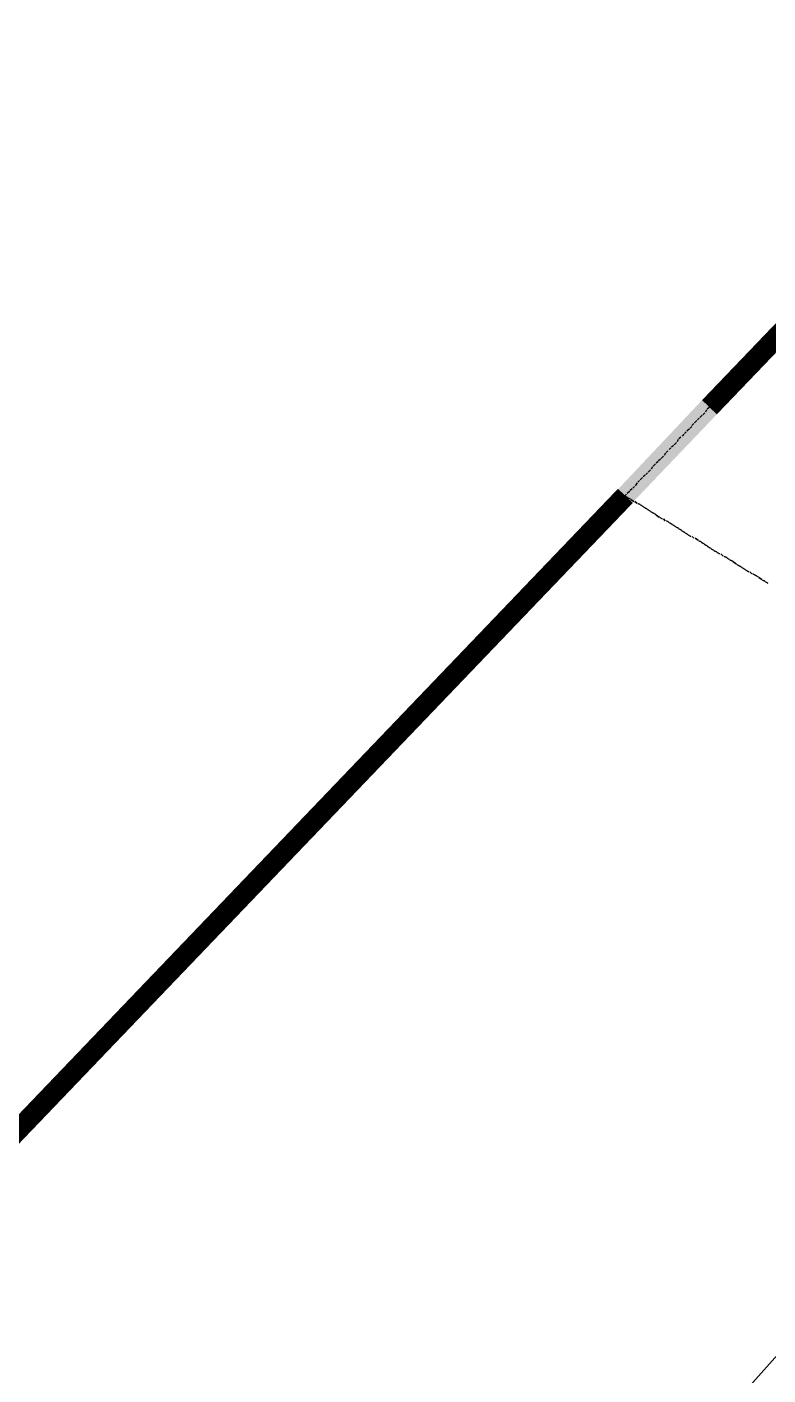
# Model space of a CAD drawing. Header units: metres. Extents: x 2687650.8 to 2687727.1, y 1234407.3 to 1234484.3.
# Drawn here: x 2687676.104 to 2687677.942, y 1234440.311 to 1234443.655 of the extents above; entities that cross this region are included whole.
import ezdxf

# ---------------------------------------------------------------- set-up
doc = ezdxf.new("R2010")
doc.units = ezdxf.units.M
for name, color, linetype, true_color in [('PDF_3D_Kurven-Nebenhoehen', 7, 'Continuous', 0xdda500), ('PDF_AV_01225-Bobe-ueb-befestigte', 7, 'Continuous', 0xfdfdfd), ('PDF_AV_01234-Bobe-Gartenanlage', 7, 'Continuous', 0xfdfdfd)]:
    doc.layers.add(name, color=color, linetype=linetype, true_color=true_color)
doc.layers.add('PDF_AV_01211-Bobe-Gebaeude', color=7, linetype='Continuous')

# ---------------------------------------------------------------- blocks, each defined once
blk = doc.blocks.new('A$C1c84ec86')
at = {"layer": 'PDF_AV_01211-Bobe-Gebaeude', "transparency": 33554559}
blk.add_hatch(color=256, dxfattribs=at).paths.add_polyline_path([(2641.22, 1178.79), (2646.09, 1179), (2644.82, 1209.27), (2639.74, 1209.06)])
at = {"layer": 'PDF_3D_Kurven-Nebenhoehen', "lineweight": 25}
blk.add_lwpolyline([(2826.43, 1018.35), (2822.84, 1065.76), (2821.57, 1091.16), (2823.05, 1116.98), (2826.01, 1151.91), (2829.19, 1176.04), (2835.75, 1196.57), (2845.49, 1224.09), (2853.32, 1244.41), (2860.51, 1263.67), (2873, 1295.85), (2886.55, 1329.08), (2896.92, 1351.73), (2915.34, 1379.03), (2946.45, 1422.43)], dxfattribs=at)
at = {"layer": 'PDF_AV_01211-Bobe-Gebaeude', "lineweight": 0, "const_width": 5.09}
blk.add_lwpolyline([(2642.28, 1209.17), (2629.9, 1514.08), (2219.05, 1482.01), (2230.69, 1192.23), (1979.96, 1181.97), (1981.02, 1154.03), (1996.16, 1154.66), (2019.86, 526), (2669.48, 547.91), (2667.89, 588.13), (2643.66, 1178.9)], dxfattribs=at)
at = {"layer": 'PDF_AV_01211-Bobe-Gebaeude', "lineweight": 35}
blk.add_lwpolyline([(2643.55, 1178.79), (2643.55, 1178.79)], dxfattribs=at)
at = {"layer": 'PDF_AV_01225-Bobe-ueb-befestigte', "lineweight": 25}
for points in [[(2674.88, 1187.05), (2674.03, 1186.84)], [(2675.73, 1187.26), (2675.09, 1187.05)], [(2676.57, 1187.47), (2675.94, 1187.26)], [(2677.42, 1187.68), (2676.78, 1187.47)], [(2678.48, 1187.89), (2677.63, 1187.68)], [(2679.32, 1188.11), (2678.69, 1188.11)], [(2680.17, 1188.53), (2679.54, 1188.32)], [(2681.02, 1188.74), (2680.38, 1188.53)], [(2682.08, 1188.95), (2681.23, 1188.74)], [(2682.92, 1189.16), (2682.29, 1188.95)], [(2683.77, 1189.38), (2683.13, 1189.16)], [(2662.18, 1183.66), (2661.54, 1183.45)], [(2663.03, 1183.87), (2662.39, 1183.87)], [(2664.08, 1184.3), (2663.24, 1184.08)], [(2664.93, 1184.51), (2664.3, 1184.3)], [(2665.78, 1184.72), (2665.14, 1184.51)], [(2666.62, 1184.93), (2665.99, 1184.72)], [(2667.68, 1185.14), (2666.84, 1184.93)], [(2668.53, 1185.35), (2667.89, 1185.14)], [(2669.38, 1185.57), (2668.74, 1185.35)], [(2670.22, 1185.78), (2669.59, 1185.57)], [(2671.28, 1185.99), (2670.43, 1185.99)], [(2672.13, 1186.41), (2671.49, 1186.2)], [(2672.97, 1186.62), (2672.34, 1186.41)], [(2673.82, 1186.84), (2673.19, 1186.62)], [(2649.69, 1180.49), (2648.84, 1180.27)], [(2650.54, 1180.7), (2649.9, 1180.49)], [(2651.38, 1180.91), (2650.75, 1180.7)], [(2652.23, 1181.12), (2651.6, 1180.91)], [(2653.29, 1181.33), (2652.44, 1181.12)], [(2654.14, 1181.54), (2653.5, 1181.33)], [(2654.98, 1181.76), (2654.35, 1181.76)], [(2655.83, 1182.18), (2655.19, 1181.97)], [(2656.89, 1182.39), (2656.04, 1182.18)], [(2657.73, 1182.6), (2657.1, 1182.39)], [(2658.58, 1182.81), (2657.95, 1182.6)], [(2659.43, 1183.03), (2658.79, 1182.81)], [(2660.49, 1183.24), (2659.64, 1183.03)], [(2661.33, 1183.45), (2660.7, 1183.24)], [(2644.19, 1179), (2643.55, 1178.79), (2643.76, 1178.16)], [(2643.76, 1177.95), (2643.76, 1177.31)], [(2643.76, 1177.1), (2643.76, 1176.46)], [(2645.03, 1179.22), (2644.4, 1179)], [(2646.09, 1179.43), (2645.24, 1179.22)], [(2646.94, 1179.64), (2646.3, 1179.64)], [(2647.79, 1180.06), (2647.15, 1179.85)], [(2648.63, 1180.27), (2648, 1180.06)], [(2643.76, 1176.04), (2643.76, 1175.41)], [(2643.76, 1175.19), (2643.76, 1174.56)], [(2643.76, 1174.35), (2643.76, 1173.5)], [(2643.76, 1173.29), (2643.97, 1172.65)], [(2643.97, 1172.44), (2643.97, 1171.81)], [(2643.97, 1171.6), (2643.97, 1170.75)], [(2643.97, 1170.54), (2643.97, 1169.9)], [(2643.97, 1169.69), (2643.97, 1168.84)], [(2643.97, 1168.63), (2643.97, 1168)], [(2644.19, 1167.79), (2644.19, 1167.15)], [(2644.19, 1166.94), (2644.19, 1166.09)], [(2644.19, 1165.88), (2644.19, 1165.25)], [(2644.19, 1165.03), (2644.19, 1164.19)], [(2644.19, 1163.98), (2644.19, 1163.34)], [(2644.19, 1163.13), (2644.4, 1162.49)], [(2644.4, 1162.28), (2644.4, 1161.44)], [(2644.4, 1161.22), (2644.4, 1160.59)], [(2644.4, 1160.38), (2644.4, 1159.74)], [(2644.4, 1159.32), (2644.4, 1158.68)], [(2644.4, 1158.47), (2644.4, 1157.84)], [(2644.61, 1157.63), (2644.61, 1156.78)], [(2644.61, 1156.57), (2644.61, 1155.93)], [(2644.61, 1155.72), (2644.61, 1155.09)], [(2644.61, 1154.87), (2644.61, 1154.03)], [(2644.61, 1153.82), (2644.61, 1153.18)], [(2644.61, 1152.97), (2644.82, 1152.12)], [(2644.82, 1151.91), (2644.82, 1151.28)], [(2644.82, 1151.06), (2644.82, 1150.43)], [(2644.82, 1150.22), (2644.82, 1149.37)], [(2644.82, 1149.16), (2644.82, 1148.52)], [(2644.82, 1148.31), (2644.82, 1147.47)], [(2644.82, 1147.25), (2645.03, 1146.62)], [(2645.03, 1146.41), (2645.03, 1145.77)], [(2645.03, 1145.56), (2645.03, 1144.71)], [(2645.03, 1144.5), (2645.03, 1143.87)], [(2645.03, 1143.66), (2645.03, 1143.02)], [(2645.03, 1142.6), (2645.24, 1141.96)], [(2645.24, 1141.75), (2645.24, 1141.12)], [(2645.24, 1140.9), (2645.24, 1140.06)], [(2645.24, 1139.85), (2645.24, 1139.21)], [(2645.24, 1139), (2645.24, 1138.36)], [(2645.24, 1137.94), (2645.24, 1137.31)], [(2645.24, 1137.09), (2645.46, 1136.46)], [(2645.46, 1136.25), (2645.46, 1135.4)], [(2645.46, 1135.19), (2645.46, 1134.55)], [(2645.46, 1134.34), (2645.46, 1133.71)], [(2645.46, 1133.49), (2645.46, 1132.65)], [(2645.46, 1132.44), (2645.67, 1131.8)], [(2645.67, 1131.59), (2645.67, 1130.74)], [(2645.67, 1130.53), (2645.67, 1129.9)], [(2645.67, 1129.68), (2645.67, 1129.05)], [(2645.67, 1128.84), (2645.67, 1127.99)], [(2645.67, 1127.78), (2645.67, 1127.14)], [(2645.67, 1126.93), (2645.88, 1126.09)], [(2645.88, 1125.87), (2645.88, 1125.24)], [(2645.88, 1125.03), (2645.88, 1124.39)], [(2645.88, 1124.18), (2645.88, 1123.33)], [(2645.88, 1123.12), (2645.88, 1122.49)], [(2645.88, 1122.28), (2645.88, 1121.64)], [(2646.09, 1121.22), (2646.09, 1120.58)], [(2646.09, 1120.37), (2646.09, 1119.74)], [(2646.09, 1119.52), (2646.09, 1118.68)], [(2646.09, 1118.47), (2646.09, 1117.83)], [(2646.09, 1117.62), (2646.09, 1116.98)], [(2646.09, 1116.77), (2646.3, 1115.93)], [(2646.3, 1115.71), (2646.3, 1115.08)], [(2646.3, 1114.87), (2646.3, 1114.02)], [(2646.3, 1113.81), (2646.3, 1113.17)], [(2646.3, 1112.96), (2646.3, 1112.33)], [(2646.3, 1112.12), (2646.3, 1111.27)], [(2646.52, 1111.06), (2646.52, 1110.42)], [(2646.52, 1110.21), (2646.52, 1109.36)], [(2646.52, 1109.15), (2646.52, 1108.52)], [(2646.52, 1108.31), (2646.52, 1107.67)], [(2646.52, 1107.46), (2646.52, 1106.61)], [(2646.52, 1106.4), (2646.73, 1105.77)], [(2646.73, 1105.55), (2646.73, 1104.92)], [(2646.73, 1104.5), (2646.73, 1103.86)], [(2646.73, 1103.65), (2646.73, 1103.01)], [(2646.73, 1102.8), (2646.73, 1101.96)], [(2646.73, 1101.74), (2646.73, 1101.11)], [(2646.73, 1100.9), (2646.94, 1100.26)], [(2646.94, 1099.84), (2646.94, 1099.2)], [(2646.94, 1098.99), (2646.94, 1098.36)], [(2646.94, 1098.15), (2646.94, 1097.3)], [(2646.94, 1097.09), (2646.94, 1096.45)], [(2646.94, 1096.24), (2647.15, 1095.61)], [(2647.15, 1095.39), (2647.15, 1094.55)], [(2647.15, 1094.34), (2647.15, 1093.7)], [(2647.15, 1093.49), (2647.15, 1092.64)], [(2647.15, 1092.43), (2647.15, 1091.8)], [(2647.15, 1091.58), (2647.15, 1090.95)], [(2647.15, 1090.74), (2647.36, 1089.89)], [(2647.36, 1089.68), (2647.36, 1089.04)], [(2647.36, 1088.83), (2647.36, 1087.99)], [(2647.36, 1087.77), (2647.36, 1087.14)], [(2647.36, 1086.93), (2647.36, 1086.29)], [(2647.36, 1086.08), (2647.57, 1085.23)], [(2647.57, 1085.02), (2647.57, 1084.39)], [(2647.57, 1084.18), (2647.57, 1083.54)], [(2647.57, 1083.12), (2647.57, 1082.48)], [(2647.57, 1082.27), (2647.57, 1081.64)], [(2647.57, 1081.42), (2647.57, 1080.58)], [(2647.57, 1080.37), (2647.79, 1079.73)], [(2647.79, 1079.52), (2647.79, 1078.88)], [(2647.79, 1078.67), (2647.79, 1077.83)], [(2647.79, 1077.61), (2647.79, 1076.98)], [(2647.79, 1076.77), (2647.79, 1075.92)], [(2647.79, 1075.71), (2647.79, 1075.07)], [(2648, 1074.86), (2648, 1074.23)], [(2648, 1074.02), (2648, 1073.17)], [(2648, 1072.96), (2648, 1072.32)], [(2648, 1072.11), (2648, 1071.26)], [(2648, 1071.05), (2648, 1070.42)], [(2648, 1070.21), (2648.21, 1069.57)], [(2648.21, 1069.36), (2648.21, 1068.51)], [(2648.21, 1068.3), (2648.21, 1067.67)], [(2648.21, 1067.45), (2648.21, 1066.82)], [(2648.21, 1066.4), (2648.21, 1065.76)], [(2648.21, 1065.55), (2648.21, 1064.91)], [(2648.42, 1064.7), (2648.42, 1063.86)], [(2648.42, 1063.64), (2648.42, 1063.01)], [(2648.42, 1062.8), (2648.42, 1062.16)], [(2648.42, 1061.74), (2648.42, 1061.1)], [(2648.42, 1060.89), (2648.42, 1060.26)], [(2648.42, 1060.05), (2648.63, 1059.2)], [(2648.63, 1058.99), (2648.63, 1058.35)], [(2648.63, 1058.14), (2648.63, 1057.51)], [(2648.63, 1057.29), (2648.63, 1056.45)], [(2648.63, 1056.24), (2648.63, 1055.6)], [(2648.63, 1055.39), (2648.63, 1054.54)], [(2648.63, 1054.33), (2648.84, 1053.7)], [(2648.84, 1053.48), (2648.84, 1052.85)], [(2648.84, 1052.64), (2648.84, 1051.79)], [(2648.84, 1051.58), (2648.84, 1050.94)], [(2648.84, 1050.73), (2648.84, 1050.1)], [(2648.84, 1049.67), (2649.06, 1049.04)], [(2649.06, 1048.83), (2649.06, 1048.19)], [(2649.06, 1047.98), (2649.06, 1047.13)], [(2649.06, 1046.92), (2649.06, 1046.29)], [(2649.06, 1046.08), (2649.06, 1045.44)], [(2649.06, 1045.02), (2649.06, 1044.38)], [(2649.06, 1044.17), (2649.27, 1043.54)], [(2649.27, 1043.32), (2649.27, 1042.48)], [(2649.27, 1042.27), (2649.27, 1041.63)], [(2649.27, 1041.42), (2649.27, 1040.78)], [(2649.27, 1040.57), (2649.27, 1039.73)], [(2649.27, 1039.51), (2649.48, 1038.88)], [(2649.48, 1038.67), (2649.48, 1037.82)], [(2649.48, 1037.61), (2649.48, 1036.97)], [(2649.48, 1036.76), (2649.48, 1036.13)], [(2649.48, 1035.91), (2649.48, 1035.07)], [(2649.48, 1034.86), (2649.48, 1034.22)], [(2649.48, 1034.01), (2649.69, 1033.16)], [(2649.69, 1032.95), (2649.69, 1032.32)], [(2649.69, 1032.1), (2649.69, 1031.47)], [(2649.69, 1031.26), (2649.69, 1030.41)], [(2649.69, 1030.2), (2649.69, 1029.56)], [(2649.69, 1029.35), (2649.69, 1028.72)], [(2649.9, 1028.29), (2649.9, 1027.66)], [(2649.9, 1027.45), (2649.9, 1026.81)], [(2649.9, 1026.6), (2649.9, 1025.75)], [(2649.9, 1025.54), (2649.9, 1024.91)], [(2649.9, 1024.7), (2649.9, 1024.06)], [(2649.9, 1023.64), (2650.11, 1023)], [(2650.11, 1022.79), (2650.11, 1022.16)], [(2650.11, 1021.94), (2650.11, 1021.1)], [(2650.11, 1020.89), (2650.11, 1020.25)], [(2650.11, 1020.04), (2650.11, 1019.4)], [(2650.11, 1019.19), (2650.11, 1018.35)], [(2650.33, 1018.13), (2650.33, 1017.5)], [(2650.33, 1017.29), (2650.33, 1016.44)], [(2650.33, 1016.23), (2650.33, 1015.59)], [(2650.33, 1015.38), (2650.33, 1014.75)], [(2650.33, 1014.54), (2650.33, 1013.69)], [(2650.33, 1013.48), (2650.54, 1012.84)], [(2650.54, 1012.63), (2650.54, 1012)], [(2650.54, 1011.57), (2650.54, 1010.94)], [(2650.54, 1010.73), (2650.54, 1010.09)], [(2650.54, 1009.88), (2650.54, 1009.03)], [(2650.54, 1008.82), (2650.54, 1008.19)], [(2650.54, 1007.97), (2650.75, 1007.34)], [(2650.75, 1006.92), (2650.75, 1006.28)], [(2650.75, 1006.07), (2650.75, 1005.43)], [(2650.75, 1005.22), (2650.75, 1004.38)], [(2650.75, 1004.16), (2650.75, 1003.53)], [(2650.75, 1003.32), (2650.96, 1002.68)], [(2650.96, 1002.47), (2650.96, 1001.62)], [(2650.96, 1001.41), (2650.96, 1000.78)], [(2650.96, 1000.57), (2650.96, 999.72)], [(2650.96, 999.51), (2650.96, 998.87)], [(2650.96, 998.66), (2650.96, 998.03)], [(2650.96, 997.81), (2651.17, 996.97)], [(2651.17, 996.76), (2651.17, 996.12)], [(2651.17, 995.91), (2651.17, 995.06)], [(2651.17, 994.85), (2651.17, 994.22)], [(2651.17, 994), (2651.17, 993.37)], [(2651.17, 993.16), (2651.38, 992.31)], [(2651.38, 992.1), (2651.38, 991.46)], [(2651.38, 991.25), (2651.38, 990.62)], [(2651.38, 990.19), (2651.38, 989.56)], [(2651.38, 989.35), (2651.38, 988.71)], [(2651.38, 988.5), (2651.38, 987.65)], [(2651.38, 987.44), (2651.6, 986.81)], [(2651.6, 986.6), (2651.6, 985.96)], [(2651.6, 985.54), (2651.6, 984.9)], [(2651.6, 984.69), (2651.6, 984.06)], [(2651.6, 983.84), (2651.6, 983)], [(2651.6, 982.79), (2651.6, 982.15)], [(2651.81, 981.94), (2651.81, 981.3)], [(2651.81, 981.09), (2651.81, 980.25)], [(2651.81, 980.03), (2651.81, 979.4)], [(2651.81, 979.19), (2651.81, 978.34)], [(2651.81, 978.13), (2651.81, 977.49)], [(2651.81, 977.28), (2652.02, 976.65)], [(2652.02, 976.44), (2652.02, 975.59)], [(2652.02, 975.38), (2652.02, 974.74)], [(2652.02, 974.53), (2652.02, 973.9)], [(2652.02, 973.47), (2652.02, 972.84)], [(2652.02, 972.63), (2652.02, 971.99)], [(2652.23, 971.78), (2652.23, 970.93)], [(2652.23, 970.72), (2652.23, 970.09)], [(2652.23, 969.87), (2652.23, 969.24)], [(2652.23, 968.82), (2652.23, 968.18)], [(2652.23, 967.97), (2652.23, 967.33)], [(2652.23, 967.12), (2652.44, 966.28)], [(2652.44, 966.06), (2652.44, 965.43)], [(2652.44, 965.22), (2652.44, 964.58)]]:
    blk.add_lwpolyline(points, dxfattribs=at)
at = {"layer": 'PDF_AV_01234-Bobe-Gartenanlage', "lineweight": 25}
for points in [[(2641.43, 1230.02), (2641.43, 1229.38)], [(2641.43, 1228.96), (2641.65, 1228.32)], [(2641.65, 1228.11), (2641.65, 1227.48)], [(2641.65, 1227.26), (2641.65, 1226.42)], [(2641.65, 1226.21), (2641.65, 1225.57)], [(2641.65, 1225.36), (2641.65, 1224.72)], [(2641.65, 1224.51), (2641.65, 1223.67)], [(2641.65, 1223.45), (2641.86, 1222.82)], [(2641.86, 1222.61), (2641.86, 1221.76)], [(2641.86, 1221.55), (2641.86, 1220.91)], [(2641.86, 1220.7), (2641.86, 1220.07)], [(2641.86, 1219.86), (2641.86, 1219.01)], [(2641.86, 1218.8), (2641.86, 1218.16)], [(2642.07, 1217.95), (2642.07, 1217.1)], [(2642.07, 1216.89), (2642.07, 1216.26)], [(2642.07, 1216.05), (2642.07, 1215.41)], [(2642.07, 1215.2), (2642.07, 1214.35)], [(2642.07, 1214.14), (2642.07, 1213.51)], [(2642.07, 1213.29), (2642.28, 1212.66)], [(2642.28, 1212.24), (2642.28, 1211.6)], [(2642.28, 1211.39), (2642.28, 1210.75)], [(2642.28, 1210.54), (2642.28, 1209.7)], [(2642.28, 1209.48), (2642.28, 1209.06), (2642.28, 1208.43)], [(2642.28, 1208.21), (2642.49, 1207.58)], [(2642.49, 1207.37), (2642.49, 1206.73)], [(2642.49, 1206.52), (2642.49, 1205.67)], [(2642.49, 1205.46), (2642.49, 1204.83)], [(2642.49, 1204.62), (2642.49, 1203.77)], [(2642.49, 1203.56), (2642.49, 1202.92)], [(2642.7, 1202.71), (2642.7, 1202.08)], [(2642.7, 1201.86), (2642.7, 1201.02)], [(2642.7, 1200.81), (2642.7, 1200.17)], [(2642.7, 1199.96), (2642.7, 1199.32)], [(2642.7, 1198.9), (2642.7, 1198.27)], [(2642.7, 1198.05), (2642.92, 1197.42)], [(2642.92, 1197.21), (2642.92, 1196.36)], [(2642.92, 1196.15), (2642.92, 1195.51)], [(2642.92, 1195.3), (2642.92, 1194.67)], [(2642.92, 1194.24), (2642.92, 1193.61)], [(2642.92, 1193.4), (2643.13, 1192.76)], [(2643.13, 1192.55), (2643.13, 1191.7)], [(2643.13, 1191.49), (2643.13, 1190.86)], [(2643.13, 1190.65), (2643.13, 1190.01)], [(2643.13, 1189.8), (2643.13, 1188.95)], [(2643.13, 1188.74), (2643.34, 1188.11)], [(2643.34, 1187.89), (2643.34, 1187.05)], [(2674.03, 1186.84), (2674.88, 1187.05)], [(2675.09, 1187.05), (2675.73, 1187.26)], [(2675.94, 1187.26), (2676.57, 1187.47)], [(2676.78, 1187.47), (2677.42, 1187.68)], [(2677.63, 1187.68), (2678.48, 1187.89)], [(2678.69, 1188.11), (2679.32, 1188.11)], [(2679.54, 1188.32), (2680.17, 1188.53)], [(2680.38, 1188.53), (2681.02, 1188.74)], [(2681.23, 1188.74), (2682.08, 1188.95)], [(2682.29, 1188.95), (2682.92, 1189.16)], [(2683.13, 1189.16), (2683.77, 1189.38)], [(2643.34, 1186.84), (2643.34, 1186.2)], [(2643.34, 1185.99), (2643.34, 1185.35)], [(2643.34, 1185.14), (2643.34, 1184.3)], [(2643.34, 1184.08), (2643.34, 1183.45)], [(2661.54, 1183.45), (2662.18, 1183.66)], [(2662.39, 1183.87), (2663.03, 1183.87)], [(2663.24, 1184.08), (2664.08, 1184.3)], [(2664.3, 1184.3), (2664.93, 1184.51)], [(2665.14, 1184.51), (2665.78, 1184.72)], [(2665.99, 1184.72), (2666.62, 1184.93)], [(2666.84, 1184.93), (2667.68, 1185.14)], [(2667.89, 1185.14), (2668.53, 1185.35)], [(2668.74, 1185.35), (2669.38, 1185.57)], [(2669.59, 1185.57), (2670.22, 1185.78)], [(2670.43, 1185.99), (2671.28, 1185.99)], [(2671.49, 1186.2), (2672.13, 1186.41)], [(2672.34, 1186.41), (2672.97, 1186.62)], [(2673.19, 1186.62), (2673.82, 1186.84)], [(2643.34, 1183.24), (2643.55, 1182.39)], [(2643.55, 1182.18), (2643.55, 1181.54)], [(2643.55, 1181.33), (2643.55, 1180.7)], [(2643.55, 1180.49), (2643.55, 1179.64)], [(2648.84, 1180.27), (2649.69, 1180.49)], [(2649.9, 1180.49), (2650.54, 1180.7)], [(2650.75, 1180.7), (2651.38, 1180.91)], [(2651.6, 1180.91), (2652.23, 1181.12)], [(2652.44, 1181.12), (2653.29, 1181.33)], [(2653.5, 1181.33), (2654.14, 1181.54)], [(2654.35, 1181.76), (2654.98, 1181.76)], [(2655.19, 1181.97), (2655.83, 1182.18)], [(2656.04, 1182.18), (2656.89, 1182.39)], [(2657.1, 1182.39), (2657.73, 1182.6)], [(2657.95, 1182.6), (2658.58, 1182.81)], [(2658.79, 1182.81), (2659.43, 1183.03)], [(2659.64, 1183.03), (2660.49, 1183.24)], [(2660.7, 1183.24), (2661.33, 1183.45)], [(2643.55, 1179.43), (2643.55, 1178.79), (2644.19, 1179)], [(2644.4, 1179), (2645.03, 1179.22)], [(2645.24, 1179.22), (2646.09, 1179.43)], [(2646.3, 1179.64), (2646.94, 1179.64)], [(2647.15, 1179.85), (2647.79, 1180.06)], [(2648, 1180.06), (2648.63, 1180.27)]]:
    blk.add_lwpolyline(points, dxfattribs=at)

msp = doc.modelspace()

# ---------------------------------------------------------------- block references
at = {"xscale": 0.01, "yscale": 0.01, "zscale": 0.01, "rotation": 313.8734409291175}
msp.add_blockref('A$C1c84ec86', (2687650.7677, 1234453.3784), dxfattribs=at)

doc.saveas('drawing.dxf')
